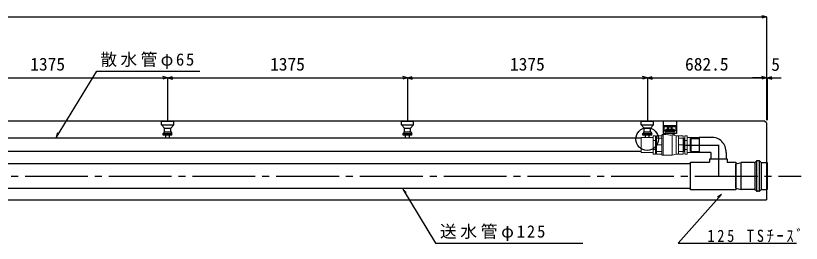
# Model space of a CAD drawing. Units: millimetres, scale not verified. Extents: x -12891 to 18691, y -8159 to 11077.
# Drawn here: x -1568 to 2935, y -4177 to -2872 of the extents above; entities that cross this region are included whole.
import ezdxf
from ezdxf.enums import TextEntityAlignment as Align

# ---------------------------------------------------------------- set-up
doc = ezdxf.new("R2010")
doc.units = ezdxf.units.MM
doc.header["$LTSCALE"] = 40
doc.linetypes.add('CHAIN1', pattern=[8, 5, -1, 1, -1])
doc.linetypes.add('CHAIN2', pattern=[12, 9, -1, 1, -1])
for name, color, linetype in [('1-0', 7, 'Continuous'), ('1-1_製品図', 3, 'Continuous'), ('1-2_HIVP', 4, 'Continuous'), ('1-4', 7, 'Continuous'), ('1-6', 4, 'Continuous'), ('1-C_加工管', 5, 'Continuous'), ('1-D', 3, 'Continuous'), ('1-F', 7, 'Continuous')]:
    doc.layers.add(name, color=color, linetype=linetype)
doc.layers.add('1-B', color=7, linetype='Continuous', lineweight=18)
doc.styles.add('ＭＳ ゴシック', font='')
doc.styles.get('ＭＳ ゴシック').set_extended_font_data('MS Gothic')

msp = doc.modelspace()

# ---------------------------------------------------------------- linework, layer by layer
at = {"layer": '1-1_製品図'}
for p in [(2735.45, -3487.14), (-2754.55, -3927.14)]:
    msp.add_line(p, (2735.45, -3927.14), dxfattribs=at)
at = {"layer": '1-1_製品図', "color": 7, "linetype": 'CHAIN2'}
msp.add_line((-2954.55, -3791.14), (2935.45, -3791.14), dxfattribs=at)
at = {"layer": '1-1_製品図'}
msp.add_lwpolyline([(2735.45, -3487.14), (2725.45, -3477.14), (-2744.55, -3477.14)], dxfattribs=at)
at = {"layer": '1-2_HIVP', "color": 7}
for p, q in [((-1334.27, -3568.52), (-1102.35, -3189.87)), ((-1102.35, -3189.87), (-511.54, -3189.87)), ((-1334.27, -3568.52), (-1326.32, -3541.67)), ((651.08, -3866.86), (671.3, -3886.22))]:
    msp.add_line(p, q, dxfattribs=at)
at = {"layer": '1-2_HIVP'}
for p, q in [((2017.02, -3575.14), (-2856.55, -3575.14)), ((2017.02, -3651.14), (-2856.55, -3651.14)), ((2295.45, -3721.14), (-2871.05, -3721.14)), ((-2871.05, -3861.14), (2295.45, -3861.14))]:
    msp.add_line(p, q, dxfattribs=at)
at = {"layer": '1-2_HIVP', "color": 7}
msp.add_lwpolyline([(651.08, -3866.86), (838.37, -4175.63), (1683.69, -4175.63)], dxfattribs=at)
at = {"layer": '1-4'}
for p, q in [((-732.05, -3497.14), (-732.05, -3477.14)), ((-732.05, -3477.14), (-662.05, -3477.14)), ((-732.05, -3497.14), (-714.55, -3517.14)), ((-732.05, -3497.14), (-662.05, -3497.14)), ((-662.05, -3497.14), (-679.55, -3517.14)), ((-662.05, -3497.14), (-662.05, -3477.14)), ((642.95, -3497.14), (642.95, -3477.14)), ((642.95, -3477.14), (712.95, -3477.14)), ((642.95, -3497.14), (660.45, -3517.14)), ((642.95, -3497.14), (712.95, -3497.14)), ((712.95, -3497.14), (695.45, -3517.14)), ((712.95, -3497.14), (712.95, -3477.14)), ((2017.95, -3497.14), (2017.95, -3477.14)), ((2017.95, -3477.14), (2087.95, -3477.14)), ((2017.95, -3497.14), (2035.45, -3517.14)), ((2017.95, -3497.14), (2087.95, -3497.14)), ((2087.95, -3497.14), (2070.45, -3517.14)), ((2087.95, -3497.14), (2087.95, -3477.14)), ((-714.55, -3537.14), (-722.05, -3547.14)), ((-722.05, -3547.14), (-672.05, -3547.14)), ((-714.55, -3537.14), (-714.55, -3517.14)), ((-714.55, -3517.14), (-679.55, -3517.14)), ((-714.55, -3537.14), (-679.55, -3537.14)), ((-708.05, -3574.99), (-708.05, -3557.14)), ((-686.05, -3574.99), (-686.05, -3557.14)), ((-679.55, -3537.14), (-679.55, -3517.14)), ((-679.55, -3537.14), (-672.05, -3547.14)), ((-672.05, -3557.14), (-672.05, -3547.14)), ((660.45, -3537.14), (652.95, -3547.14)), ((652.95, -3547.14), (702.95, -3547.14)), ((660.45, -3537.14), (660.45, -3517.14)), ((660.45, -3517.14), (695.45, -3517.14)), ((660.45, -3537.14), (695.45, -3537.14)), ((666.95, -3574.99), (666.95, -3557.14)), ((688.95, -3574.99), (688.95, -3557.14)), ((695.45, -3537.14), (695.45, -3517.14)), ((695.45, -3537.14), (702.95, -3547.14)), ((702.95, -3557.14), (702.95, -3547.14)), ((2035.45, -3537.14), (2027.95, -3547.14)), ((2027.95, -3547.14), (2077.95, -3547.14)), ((2035.45, -3537.14), (2035.45, -3517.14)), ((2035.45, -3517.14), (2070.45, -3517.14)), ((2035.45, -3537.14), (2070.45, -3537.14)), ((2041.95, -3569.64), (2041.95, -3557.14)), ((2063.95, -3569.64), (2063.95, -3557.14)), ((2070.45, -3537.14), (2070.45, -3517.14)), ((2070.45, -3537.14), (2077.95, -3547.14)), ((2077.95, -3557.14), (2077.95, -3547.14))]:
    msp.add_line(p, q, dxfattribs=at)
for points in [[(-672.05, -3557.14), (-722.05, -3557.14), (-722.05, -3547.14)], [(702.95, -3557.14), (652.95, -3557.14), (652.95, -3547.14)], [(2077.95, -3557.14), (2027.95, -3557.14), (2027.95, -3547.14)]]:
    msp.add_lwpolyline(points, dxfattribs=at)
at = {"layer": '1-6'}
for p, q in [((-2754.55, -2879.74), (2735.45, -2879.74)), ((2735.45, -2879.74), (2708.4, -2872.5)), ((2735.45, -2879.74), (2708.4, -2886.99)), ((2735.45, -2879.74), (2735.45, -3228.8)), ((-2072.05, -3228.8), (-697.05, -3228.8)), ((-697.05, -3228.8), (-724.1, -3221.55)), ((-697.05, -3228.8), (-724.1, -3236.04)), ((-697.05, -3228.8), (-670.01, -3221.55)), ((-697.05, -3228.8), (-697.05, -3470.44)), ((-697.05, -3228.8), (677.95, -3228.8)), ((-697.05, -3228.8), (-670.01, -3236.04)), ((677.95, -3228.8), (650.9, -3221.55)), ((677.95, -3228.8), (650.9, -3236.04)), ((677.95, -3228.8), (704.99, -3221.55)), ((677.95, -3228.8), (677.95, -3470.44)), ((677.95, -3228.8), (2052.95, -3228.8)), ((677.95, -3228.8), (704.99, -3236.04)), ((2052.95, -3228.8), (2025.9, -3221.55)), ((2052.95, -3228.8), (2025.9, -3236.04)), ((2052.95, -3228.8), (2079.99, -3221.55)), ((2052.95, -3228.8), (2052.95, -3470.44)), ((2052.95, -3228.8), (2735.45, -3228.8)), ((2052.95, -3228.8), (2079.99, -3236.04)), ((2735.45, -3228.8), (2655.45, -3228.8)), ((2735.45, -3228.8), (2708.4, -3221.55)), ((2735.45, -3228.8), (2708.4, -3221.55)), ((2735.45, -3228.8), (2708.4, -3236.04)), ((2735.45, -3228.8), (2708.4, -3236.04)), ((2735.45, -3228.8), (2735.45, -3470.44)), ((2735.45, -3228.8), (2740.45, -3228.8)), ((2735.45, -3228.8), (2735.45, -3470.44)), ((2740.45, -3228.8), (2767.49, -3221.55)), ((2740.45, -3228.8), (2820.45, -3228.8)), ((2740.45, -3228.8), (2767.49, -3236.04)), ((2740.45, -3228.8), (2740.45, -3470.44))]:
    msp.add_line(p, q, dxfattribs=at)
at = {"layer": '1-B'}
for p, q in [((2174.02, -3508.14), (2174.02, -3510.84)), ((2174.02, -3508.14), (2190.02, -3508.14)), ((2175.09, -3510.84), (2175.09, -3522.84)), ((2175.1, -3508.14), (2175.1, -3510.84)), ((2188.94, -3508.14), (2188.94, -3510.84)), ((2188.95, -3510.84), (2188.95, -3522.84)), ((2190.02, -3508.14), (2190.02, -3510.84)), ((2195.88, -3510.84), (2195.88, -3522)), ((2136.02, -3557.14), (2136.02, -3669.14)), ((2139.02, -3554.14), (2158.02, -3554.14)), ((2143.52, -3554.14), (2143.52, -3672.14)), ((2156.02, -3535.84), (2158.02, -3522.84)), ((2156.02, -3535.84), (2208.02, -3535.84)), ((2157.02, -3543.84), (2156.02, -3535.84)), ((2157.02, -3543.84), (2207.02, -3543.84)), ((2158.02, -3522.84), (2206.02, -3522.84)), ((2166.02, -3543.84), (2166.02, -3546.14)), ((2195.02, -3556.91), (2195.02, -3672.14)), ((2198.02, -3543.84), (2198.02, -3548.81)), ((2208.02, -3535.84), (2206.02, -3522.84)), ((2207.02, -3543.84), (2208.02, -3535.84)), ((2207.52, -3539.64), (2207.52, -3553.65)), ((2086.02, -3560.64), (2100.02, -3560.64)), ((2086.02, -3665.64), (2086.02, -3560.64)), ((2086.02, -3586.89), (2100.02, -3586.89)), ((2100.02, -3560.64), (2100.02, -3665.64)), ((2100.02, -3574.97), (2105.52, -3575.14)), ((2101.38, -3651.27), (2101.38, -3575.01)), ((2103.69, -3651.2), (2103.69, -3575.08)), ((2105.52, -3560.14), (2134.52, -3560.14)), ((2105.52, -3574.87), (2136.02, -3574.87)), ((2217.41, -3666.14), (2217.41, -3560.14)), ((2231.52, -3560.14), (2231.52, -3666.14)), ((2231.52, -3574.87), (2258.52, -3574.87)), ((2258.52, -3560.14), (2258.52, -3666.14)), ((2267.52, -3574.97), (2258.52, -3575.25)), ((2259.23, -3575.23), (2259.23, -3651.05)), ((2261.54, -3575.16), (2261.54, -3651.12)), ((2263.85, -3575.08), (2263.85, -3651.2)), ((2266.16, -3575.01), (2266.16, -3651.27)), ((2267.52, -3560.64), (2281.52, -3560.64)), ((2267.52, -3665.64), (2267.52, -3560.64)), ((2281.52, -3586.89), (2267.52, -3586.89)), ((2281.52, -3560.64), (2281.52, -3665.64)), ((2350.52, -3569.64), (2281.52, -3569.64)), ((2086.02, -3639.39), (2100.02, -3639.39)), ((2105.52, -3613.14), (2136.02, -3613.14)), ((2231.52, -3613.14), (2258.52, -3613.14)), ((2281.52, -3639.39), (2267.52, -3639.39)), ((2017.02, -3656.64), (2086.02, -3656.64)), ((2100.02, -3665.64), (2086.02, -3665.64)), ((2100.02, -3651.31), (2105.52, -3651.14)), ((2105.52, -3651.41), (2136.02, -3651.41)), ((2139.02, -3672.14), (2195.02, -3672.14)), ((2231.52, -3651.41), (2258.52, -3651.41)), ((2267.52, -3651.31), (2258.52, -3651.03)), ((2281.52, -3665.64), (2267.52, -3665.64))]:
    msp.add_line(p, q, dxfattribs=at)
for points in [[(2168.16, -3522.84), (2168.16, -3510.84), (2195.88, -3510.84)], [(2203.95, -3556.53), (2217.41, -3560.14), (2258.52, -3560.14)], [(2017.02, -3656.64), (2017.02, -3569.64), (2086.02, -3569.64)], [(2105.52, -3560.14), (2105.52, -3666.14), (2134.52, -3666.14)], [(2350.52, -3569.64), (2350.52, -3656.64), (2281.52, -3656.64)], [(2195.02, -3672.14), (2217.41, -3666.14), (2258.52, -3666.14)]]:
    msp.add_lwpolyline(points, dxfattribs=at)
for centre, radius, start, end in [((2139.02, -3557.14), 3, 89.99998, 180.00002), ((2158.02, -3546.14), 8, 270.00002, 0), ((2183.77, -3484.64), 71.73, 255.66777, 281.45435), ((2206.02, -3548.81), 8, 180.00002, 254.99998), ((2212.52, -3553.65), 5, 180.00004, 254.99999), ((2134.52, -3558.64), 1.5, 270.00002, 0), ((2134.52, -3667.64), 1.5, 0, 89.99998), ((2139.02, -3669.14), 3, 180.00002, 270)]:
    msp.add_arc(centre, radius, start, end, dxfattribs=at)
at = {"layer": '1-C_加工管'}
for p, q in [((2301.93, -3575.07), (2300.52, -3576.48)), ((2301.93, -3575.21), (2300.52, -3576.63)), ((2300.52, -3649.65), (2300.52, -3576.48)), ((2300.52, -3649.8), (2300.52, -3576.63)), ((2301.93, -3575.07), (2350.52, -3575.07)), ((2301.93, -3575.07), (2301.93, -3651.07)), ((2301.93, -3575.21), (2350.52, -3575.21)), ((2301.93, -3575.21), (2301.93, -3651.21)), ((2350.52, -3569.57), (2350.52, -3656.57)), ((2416.95, -3569.71), (2350.52, -3569.71)), ((2350.52, -3569.71), (2350.52, -3656.71)), ((2350.52, -3575.07), (2350.52, -3651.07)), ((2350.52, -3575.21), (2350.52, -3651.21)), ((2300.52, -3649.65), (2301.93, -3651.07)), ((2300.52, -3649.8), (2301.93, -3651.21)), ((2301.93, -3651.07), (2350.52, -3651.07)), ((2301.93, -3651.21), (2350.52, -3651.21)), ((2416.95, -3656.71), (2350.52, -3656.71)), ((2409.45, -3692.64), (2511.45, -3692.64)), ((2409.45, -3692.64), (2409.45, -3712.64)), ((2416.95, -3656.85), (2416.95, -3692.64)), ((2503.95, -3656.85), (2503.95, -3692.64)), ((2511.45, -3692.64), (2511.45, -3712.64)), ((2300.45, -3869.64), (2300.45, -3712.64)), ((2300.45, -3712.64), (2409.45, -3712.64)), ((2511.45, -3712.64), (2560.45, -3712.64)), ((2560.45, -3712.64), (2560.45, -3869.64)), ((2666.06, -3713.64), (2590.45, -3713.64)), ((2670.45, -3869.65), (2670.45, -3712.63)), ((2676.23, -3707.37), (2673.42, -3710.41)), ((2679.2, -3705.15), (2679.2, -3877.13)), ((2692.31, -3704.14), (2683.58, -3704.14)), ((2696.7, -3877.13), (2696.7, -3705.15)), ((2702.48, -3710.41), (2699.67, -3707.36)), ((2705.45, -3713.64), (2705.45, -3868.64)), ((2709.83, -3713.64), (2740.45, -3713.64)), ((2740.45, -3713.64), (2740.45, -3868.64)), ((2560.45, -3869.64), (2300.45, -3869.64)), ((2666.06, -3868.64), (2590.45, -3868.64)), ((2676.23, -3874.91), (2673.42, -3871.87)), ((2702.48, -3871.87), (2699.67, -3874.91)), ((2709.83, -3868.64), (2740.45, -3868.64)), ((2692.31, -3878.14), (2683.58, -3878.14))]:
    msp.add_line(p, q, dxfattribs=at)
at = {"layer": '1-C_加工管', "color": 7, "linetype": 'CHAIN1'}
for p, q in [((2268.79, -3613.49), (2460.59, -3613.49)), ((2460.45, -3613.07), (2460.45, -3791.14)), ((2460.45, -3613.21), (2460.52, -3613.28)), ((2460.45, -3613.21), (2460.52, -3613.28)), ((2460.52, -3613.42), (2460.59, -3613.49)), ((2460.52, -3613.42), (2460.59, -3613.49))]:
    msp.add_line(p, q, dxfattribs=at)
at = {"layer": '1-C_加工管'}
for points in [[(2560.45, -3861.14), (2560.45, -3721.14), (2590.45, -3713.64)], [(2560.45, -3861.14), (2590.45, -3868.64), (2590.45, -3713.64)]]:
    msp.add_lwpolyline(points, dxfattribs=at)
for centre, radius, start, end in [((2422, -3651.79), 82.23, 356.56734, 93.52576), ((2666.06, -3703.64), 10, 270, 317.35373), ((2683.58, -3714.14), 10, 90, 137.35373), ((2692.31, -3714.14), 10, 42.647, 90), ((2709.83, -3703.64), 10, 222.64627, 270), ((2666.06, -3878.64), 10, 42.64626, 90), ((2709.83, -3878.64), 10, 90, 137.35373), ((2683.58, -3868.14), 10, 222.64627, 270), ((2692.31, -3868.14), 10, 270, 317.353)]:
    msp.add_arc(centre, radius, start, end, dxfattribs=at)
at = {"layer": '1-D'}
for p, q in [((2219.52, -3477.14), (2144.52, -3477.14)), ((2144.52, -3477.14), (2144.52, -3504.14)), ((2144.52, -3504.14), (2148.02, -3508.31)), ((2144.52, -3504.14), (2144.52, -3533.14)), ((2219.52, -3504.14), (2144.52, -3504.14)), ((2148.02, -3508.31), (2148.02, -3528.97)), ((2148.02, -3508.31), (2216.02, -3508.31)), ((2219.52, -3504.14), (2216.02, -3508.31)), ((2216.02, -3508.31), (2216.02, -3528.97)), ((2219.52, -3477.14), (2219.52, -3504.14)), ((2219.52, -3504.14), (2219.52, -3533.14)), ((2144.52, -3521.14), (2144.52, -3548.14)), ((2144.52, -3533.14), (2148.02, -3528.97)), ((2219.52, -3533.14), (2144.52, -3533.14)), ((2219.52, -3548.14), (2144.52, -3548.14)), ((2148.02, -3528.97), (2216.02, -3528.97)), ((2219.52, -3533.14), (2216.02, -3528.97)), ((2219.52, -3521.14), (2219.52, -3548.14))]:
    msp.add_line(p, q, dxfattribs=at)
at = {"layer": '1-D', "color": 7}
msp.add_line((2228.91, -4176.61), (2907.93, -4176.61), dxfattribs=at)
msp.add_lwpolyline([(2228.91, -4176.61), (2478.62, -3896.24), (2455.22, -3911.61)], dxfattribs=at)
at = {"layer": '1-F', "color": 1}
msp.add_circle((2051.67, -3579.31), 64.9, dxfattribs=at)

# ---------------------------------------------------------------- texts
at = {"layer": '1-0', "char_height": 70.38, "attachment_point": 7, "style": 'ＭＳ ゴシック'}
for s, insert in [('\\T1.2;散水管φ65', (-1082.61, -3177.49)), ('\\T1.22;送水管φ125', (863.68, -4162.97)), ('\\T1.39;\\W0.85;125\\~TSﾁｰｽﾞ', (2397.57, -4172.22))]:
    msp.add_mtext(s, dxfattribs=dict(at, insert=insert))
at = {"layer": '1-6', "style": 'ＭＳ ゴシック'}
for s, p in [('1375', (-1484.55, -3208.8)), ('1375', (-109.55, -3208.8)), ('1375', (1265.45, -3208.8)), ('682.5', (2269.2, -3208.8)), ('5', (2763.22, -3210.25))]:
    msp.add_text(s, height=73.31, dxfattribs=at).set_placement(p, align=Align.BOTTOM_LEFT)

doc.saveas('drawing.dxf')
